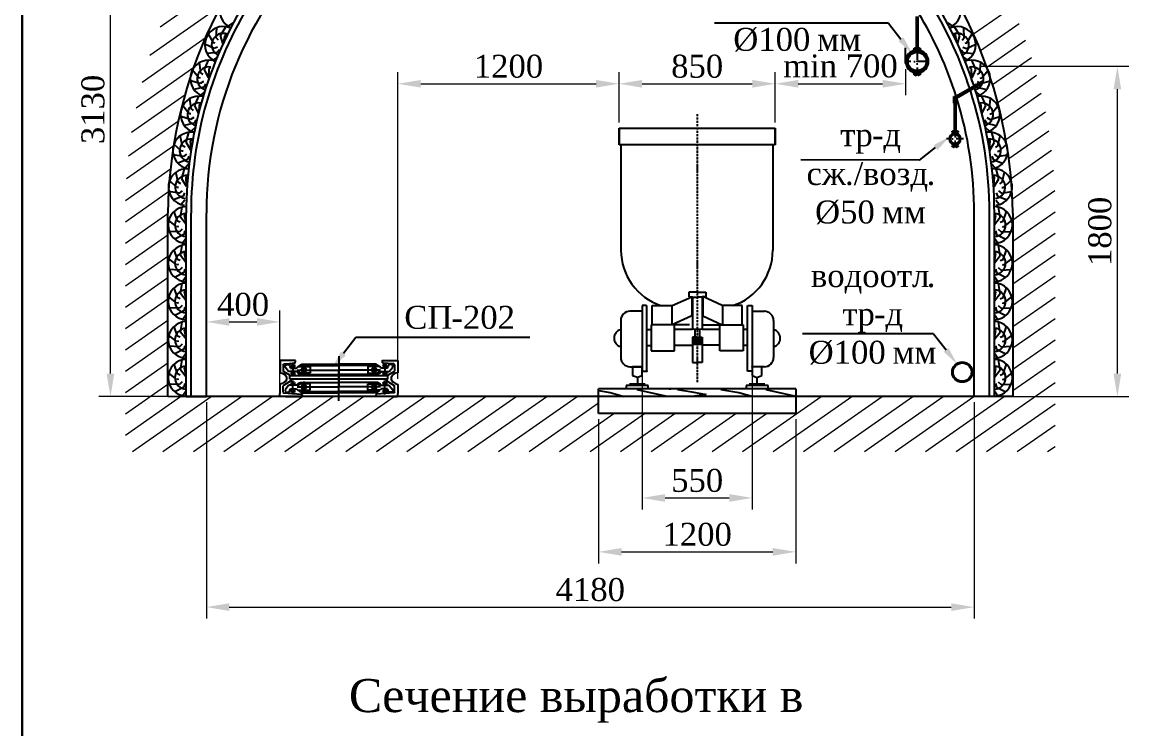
# Model space of a CAD drawing. Header units: millimetres. Extents: x -46762 to 217101, y -107409 to 31524.
# Drawn here: x 191901 to 197925, y -50874 to -47023 of the extents above; entities that cross this region are included whole.
import ezdxf

# ---------------------------------------------------------------- set-up
doc = ezdxf.new("R2010")
doc.units = ezdxf.units.MM
doc.linetypes.add('ACAD_ISO10W100', pattern=[18, 12, -3, 0, -3])
doc.linetypes.add('IRA2', pattern=[4, 2, -1, 0, -1])
for name, color, linetype in [('АП-112_22', 5, 'Continuous'), ('АП_138', 7, 'Continuous'), ('БЖБТ', 7, 'Continuous'), ('ВАГОН', 7, 'Continuous'), ('Д_Распорка', 7, 'Continuous'), ('Контур_112', 252, 'Continuous'), ('ОСИ', 1, 'ACAD_ISO10W100'), ('РАЗМЕРЫ', 3, 'Continuous'), ('РЕЛЬС', 7, 'Continuous'), ('СКРЕБ202', 5, 'Continuous'), ('СП202РЕШТ', 5, 'Continuous'), ('ШПАЛА', 252, 'Continuous')]:
    doc.layers.add(name, color=color, linetype=linetype)
doc.styles.get("Standard").update_dxf_attribs({"font": 'TIMES.TTF'})

msp = doc.modelspace()

# ---------------------------------------------------------------- linework, layer by layer
at = {"color": 7, "lineweight": 30}
msp.add_line((191900.51, -43586.57), (191900.51, -61406.57), dxfattribs=at)
at = {"color": 7, "lineweight": 0}
for p, q in [((192381.22, -48938.53), (192381.22, -46059.32)), ((192652.26, -47048.27), (193100.35, -46734.51)), ((192596.45, -47203.62), (192982.33, -46933.43)), ((197079.64, -47087.71), (197289.44, -46940.81)), ((197117.53, -47177.46), (197327.38, -47030.52)), ((192553.31, -47350.11), (192897.72, -47108.96)), ((197152.15, -47269.49), (197362.37, -47122.3)), ((197183.41, -47363.88), (197394.31, -47216.21)), ((192520.41, -47489.43), (192834.57, -47269.45)), ((196709.98, -47279.58), (196709.98, -47421.69)), ((197114.58, -47263.53), (197925.24, -47263.53)), ((193945.87, -48966.21), (193945.87, -47296.69)), ((195150.25, -47569.87), (195150.25, -47296.69)), ((195150.25, -47569.87), (195150.25, -47296.69)), ((196000.25, -47569.87), (196000.25, -47296.69)), ((196000.25, -47569.87), (196000.25, -47296.69)), ((197211.18, -47460.72), (197423.12, -47312.32)), ((194070.87, -47359.19), (195025.25, -47359.19)), ((195275.25, -47359.19), (195875.25, -47359.19)), ((196125.25, -47359.19), (196584.98, -47359.19)), ((197235.32, -47560.1), (197448.66, -47410.71)), ((197862.74, -48938.53), (197862.74, -47388.53)), ((192496.05, -47622.76), (192786.94, -47419.08)), ((197255.63, -47662.16), (197470.81, -47511.49)), ((192479.04, -47750.95), (192751.35, -47560.28)), ((197271.9, -47767.04), (197489.39, -47614.75)), ((192468.46, -47874.64), (192725.55, -47694.62)), ((197283.87, -47874.94), (197504.21, -47720.65)), ((192463.62, -47994.31), (192707.98, -47823.2)), ((197291.21, -47986.08), (197515.03, -47829.35)), ((192463.35, -48110.77), (192697.52, -47946.81)), ((197293.35, -48100.85), (197521.59, -47941.04)), ((192463.35, -48227.05), (192693.35, -48066)), ((197293.35, -48217.13), (197523.35, -48056.09)), ((192463.35, -48343.33), (192693.35, -48182.28)), ((197293.35, -48333.41), (197523.35, -48172.36)), ((192463.35, -48459.61), (192693.35, -48298.56)), ((197293.35, -48449.69), (197523.35, -48288.64)), ((192463.35, -48575.89), (192693.35, -48414.84)), ((197293.35, -48565.97), (197523.35, -48404.92)), ((192463.35, -48692.17), (192693.35, -48531.12)), ((197293.35, -48682.25), (197523.35, -48521.2)), ((192903.33, -49032.28), (192903.33, -48594.24)), ((193303.79, -49027.87), (193303.79, -48594.24)), ((192463.35, -48808.44), (192693.35, -48647.4)), ((193028.33, -48656.74), (193178.79, -48656.74)), ((197293.35, -48798.53), (197523.35, -48637.48)), ((192463.35, -48924.72), (192693.35, -48763.68)), ((197293.35, -48914.81), (197523.35, -48753.76)), ((192463.35, -49041), (192693.35, -48879.95)), ((197293.35, -49031.08), (197523.35, -48870.04)), ((195275.25, -48932.5), (195275.25, -49678.4)), ((195875.25, -48932.97), (195875.25, -49678.4)), ((192463.35, -49157.28), (192693.35, -48996.23)), ((196984.64, -49363.53), (197523.35, -48986.32)), ((192872.08, -49063.53), (192318.72, -49063.53)), ((192463.35, -49273.56), (192763.31, -49063.53)), ((192500.93, -49363.53), (192929.37, -49063.53)), ((192666.99, -49363.53), (193095.44, -49063.53)), ((192693.35, -49063.53), (195038.65, -49063.53)), ((192833.06, -49363.53), (193261.5, -49063.53)), ((192903.33, -49094.78), (192903.33, -50273.3)), ((192999.12, -49363.53), (193427.56, -49063.53)), ((193165.18, -49363.53), (193593.63, -49063.53)), ((193331.25, -49363.53), (193759.69, -49063.53)), ((193497.31, -49363.53), (193925.75, -49063.53)), ((193663.37, -49363.53), (194091.82, -49063.53)), ((193829.44, -49363.53), (194257.88, -49063.53)), ((193995.5, -49363.53), (194423.94, -49063.53)), ((194161.56, -49363.53), (194590.01, -49063.53)), ((194327.63, -49363.53), (194756.07, -49063.53)), ((194493.69, -49363.53), (194922.13, -49063.53)), ((194659.75, -49363.53), (195038.65, -49098.22)), ((195038.65, -49063.53), (195038.65, -49156.24)), ((195822.2, -49363.53), (196250.64, -49063.53)), ((195988.26, -49363.53), (196416.7, -49063.53)), ((196111.85, -49156.24), (196111.85, -49063.53)), ((196111.85, -49063.53), (197293.35, -49063.53)), ((196154.32, -49363.53), (196582.77, -49063.53)), ((196320.39, -49363.53), (196748.83, -49063.53)), ((196486.45, -49363.53), (196914.89, -49063.53)), ((196652.51, -49363.53), (197080.96, -49063.53)), ((196818.58, -49363.53), (197247.02, -49063.53)), ((197083.33, -49094.78), (197083.33, -50273.3)), ((197114.58, -49063.53), (197925.24, -49063.53)), ((194825.82, -49363.53), (195121.86, -49156.24)), ((194991.88, -49363.53), (195287.92, -49156.24)), ((195038.65, -49156.24), (196111.85, -49156.24)), ((195157.94, -49363.53), (195453.98, -49156.24)), ((195324.01, -49363.53), (195620.05, -49156.24)), ((195490.07, -49363.53), (195786.11, -49156.24)), ((195656.13, -49363.53), (195952.17, -49156.24)), ((197150.7, -49363.53), (197523.35, -49102.59)), ((195038.65, -49187.49), (195038.65, -49972.18)), ((196111.85, -49187.49), (196111.85, -49972.18)), ((197316.77, -49363.53), (197523.35, -49218.87)), ((197482.83, -49363.53), (197523.35, -49335.15)), ((195400.25, -49615.9), (195750.25, -49615.9)), ((195163.65, -49909.68), (195986.85, -49909.68)), ((193028.33, -50210.8), (196958.33, -50210.8))]:
    msp.add_line(p, q, dxfattribs=at)
at = {"color": 7}
for p, q in [((196769.49, -47176.96), (196769.49, -46992.76)), ((196775.69, -46992.76), (196775.69, -47176.96)), ((196616.89, -47028.59), (195669.7, -47028.06)), ((196616.89, -47028.59), (196684.77, -47116.29)), ((196757.15, -47170.68), (196757.15, -47165.95)), ((196757.15, -47165.95), (196788.89, -47165.95)), ((196788.89, -47170.68), (196757.15, -47170.68)), ((196760.5, -47173.63), (196760.5, -47163.79)), ((196760.5, -47163.79), (196764.25, -47163.79)), ((196764.25, -47163.79), (196764.25, -47173.63)), ((196764.62, -47179.98), (196764.62, -47160.9)), ((196764.62, -47160.9), (196767.9, -47160.9)), ((196767.9, -47160.9), (196767.9, -47179.98)), ((196777.77, -47179.77), (196777.77, -47160.69)), ((196777.77, -47160.69), (196781.05, -47160.69)), ((196781.05, -47160.69), (196781.05, -47179.77)), ((196781.2, -47173.63), (196781.2, -47163.79)), ((196781.2, -47163.79), (196784.95, -47163.79)), ((196784.95, -47163.79), (196784.95, -47173.63)), ((196788.89, -47165.95), (196788.89, -47170.68)), ((196764.25, -47173.63), (196760.5, -47173.63)), ((196767.9, -47179.98), (196764.62, -47179.98)), ((196775.69, -47176.96), (196769.49, -47176.96)), ((196781.05, -47179.77), (196777.77, -47179.77)), ((196784.95, -47173.63), (196781.2, -47173.63)), ((196757.15, -47309.68), (196757.15, -47304.95)), ((196757.15, -47304.95), (196788.89, -47304.95)), ((196788.89, -47309.68), (196757.15, -47309.68)), ((196760.5, -47312.63), (196760.5, -47302.79)), ((196760.5, -47302.79), (196764.25, -47302.79)), ((196764.25, -47312.63), (196760.5, -47312.63)), ((196764.25, -47302.79), (196764.25, -47312.63)), ((196764.62, -47314.69), (196764.62, -47295.61)), ((196764.62, -47295.61), (196767.9, -47295.61)), ((196764.62, -47315.08), (196764.62, -47296)), ((196767.9, -47314.69), (196764.62, -47314.69)), ((196767.9, -47315.08), (196764.62, -47315.08)), ((196767.9, -47295.61), (196767.9, -47314.69)), ((196767.9, -47296), (196767.9, -47315.08)), ((196777.77, -47314.88), (196777.77, -47295.8)), ((196777.77, -47295.8), (196781.05, -47295.8)), ((196781.05, -47314.88), (196777.77, -47314.88)), ((196781.05, -47295.8), (196781.05, -47314.88)), ((196781.2, -47312.63), (196781.2, -47302.79)), ((196781.2, -47302.79), (196784.95, -47302.79)), ((196784.95, -47312.63), (196781.2, -47312.63)), ((196784.95, -47302.79), (196784.95, -47312.63)), ((196788.89, -47304.95), (196788.89, -47309.68)), ((196976.2, -47629.15), (196976.2, -47444.96)), ((196976.2, -47444.96), (196982.4, -47444.96)), ((196982.4, -47444.96), (196982.4, -47629.15)), ((196963.86, -47622.88), (196963.86, -47618.15)), ((196963.86, -47618.15), (196995.6, -47618.15)), ((196995.6, -47622.88), (196963.86, -47622.88)), ((196967.21, -47625.83), (196967.21, -47615.99)), ((196967.21, -47615.99), (196970.96, -47615.99)), ((196970.96, -47625.83), (196967.21, -47625.83)), ((196970.96, -47615.99), (196970.96, -47625.83)), ((196971.33, -47632.18), (196971.33, -47613.1)), ((196971.33, -47613.1), (196974.61, -47613.1)), ((196974.61, -47632.18), (196971.33, -47632.18)), ((196974.61, -47613.1), (196974.61, -47632.18)), ((196982.4, -47629.15), (196976.2, -47629.15)), ((196984.48, -47631.97), (196984.48, -47612.89)), ((196984.48, -47612.89), (196987.76, -47612.89)), ((196987.76, -47631.97), (196984.48, -47631.97)), ((196987.76, -47612.89), (196987.76, -47631.97)), ((196987.91, -47625.83), (196987.91, -47615.99)), ((196987.91, -47615.99), (196991.66, -47615.99)), ((196991.66, -47625.83), (196987.91, -47625.83)), ((196991.66, -47615.99), (196991.66, -47625.83)), ((196995.6, -47618.15), (196995.6, -47622.88)), ((196785.15, -47774.59), (196872.84, -47706.7)), ((196963.86, -47701.66), (196963.86, -47696.94)), ((196963.86, -47696.94), (196995.6, -47696.94)), ((196995.6, -47701.66), (196963.86, -47701.66)), ((196967.21, -47704.61), (196967.21, -47694.77)), ((196967.21, -47694.77), (196970.96, -47694.77)), ((196970.96, -47704.61), (196967.21, -47704.61)), ((196970.96, -47694.77), (196970.96, -47704.61)), ((196971.33, -47706.67), (196971.33, -47687.59)), ((196971.33, -47687.59), (196974.61, -47687.59)), ((196971.33, -47707.07), (196971.33, -47687.98)), ((196974.61, -47706.67), (196971.33, -47706.67)), ((196974.61, -47707.07), (196971.33, -47707.07)), ((196974.61, -47687.59), (196974.61, -47706.67)), ((196974.61, -47687.98), (196974.61, -47707.07)), ((196984.48, -47706.86), (196984.48, -47687.78)), ((196984.48, -47687.78), (196987.76, -47687.78)), ((196987.76, -47706.86), (196984.48, -47706.86)), ((196987.76, -47687.78), (196987.76, -47706.86)), ((196987.91, -47704.61), (196987.91, -47694.77)), ((196987.91, -47694.77), (196991.66, -47694.77)), ((196991.66, -47704.61), (196987.91, -47704.61)), ((196991.66, -47694.77), (196991.66, -47704.61)), ((196995.6, -47696.94), (196995.6, -47701.66)), ((196785.15, -47774.59), (196140.07, -47774.05)), ((195601.94, -48697.79), (195549.14, -48697.02)), ((196862.49, -48721.37), (196148.96, -48720.97)), ((196862.49, -48721.37), (196930.37, -48809.07)), ((193717.3, -48741.07), (193649.42, -48828.77)), ((194664.49, -48741.6), (193717.3, -48741.07))]:
    msp.add_line(p, q, dxfattribs=at)
at = {"color": 7, "linetype": 'IRA2', "ltscale": 20}
for p, q in [((196772.56, -47190.37), (196772.56, -47282)), ((196818.1, -47237.63), (196726.41, -47237.63)), ((196774.23, -47237.63), (196770.9, -47237.63)), ((196772.56, -47239.3), (196772.56, -47235.97)), ((196979.27, -47612.47), (196979.27, -47704.11)), ((197024.81, -47659.74), (196933.12, -47659.74)), ((196980.94, -47689.83), (196977.6, -47689.83)), ((196979.27, -47691.5), (196979.27, -47688.16))]:
    msp.add_line(p, q, dxfattribs=at)
at = {"color": 7, "linetype": 'Continuous'}
for p, q in [((197126.06, -47346.03), (196983.07, -47428.66)), ((197131.37, -47354.65), (196985.97, -47438.67)), ((196972.49, -47465.11), (196972.49, -47429.12)), ((196972.49, -47429.12), (196985.7, -47429.12)), ((196976.2, -47465.11), (196972.49, -47465.11)), ((196973.51, -47436.9), (196976.31, -47432.06)), ((196976.31, -47441.74), (196973.51, -47436.9)), ((196976.31, -47432.06), (196981.9, -47432.06)), ((196981.9, -47441.74), (196976.31, -47441.74)), ((196981.9, -47432.06), (196984.7, -47436.9)), ((196984.7, -47436.9), (196981.9, -47441.74)), ((196985.7, -47465.22), (196982.4, -47465.22)), ((196985.7, -47429.12), (196985.7, -47465.22))]:
    msp.add_line(p, q, dxfattribs=at)
at = {"color": 7}
for centre, radius in [((196772.56, -47237.63), 55.39), ((196772.56, -47237.63), 49.98), ((196979.27, -47659.74), 27.69), ((196979.27, -47659.74), 24.99), ((197018.16, -48930.41), 55.39), ((197018.16, -48930.41), 49.98)]:
    msp.add_circle(centre, radius, dxfattribs=at)
at = {"color": 7, "linetype": 'Continuous'}
for radius in [5.73, 2.34]:
    msp.add_circle((196979.1, -47436.51), radius, dxfattribs=at)
at = {"color": 7}
for centre, radius, start, end in [((196772.56, -47237.63), 62.59, 97.293203, 262.706797), ((196772.56, -47237.63), 58.74, 97.774323, 262.225677), ((196772.56, -47237.63), 58.74, 277.992568, 81.686667), ((196772.56, -47237.63), 62.59, 277.79844, 82.20156), ((197128.49, -47350.47), 5.06, 301.447027, 118.596637), ((196979.27, -47659.74), 31.29, 104.708051, 255.291949), ((196979.27, -47659.74), 29.37, 105.696588, 254.303412), ((196979.27, -47659.74), 31.29, 285.746235, 74.253765), ((196979.27, -47659.74), 29.37, 286.808448, 73.191552)]:
    msp.add_arc(centre, radius, start, end, dxfattribs=at)
for points in [[(196697.95, -47106.09), (196671.59, -47126.49), (196745.98, -47195.37)], [(196862.64, -47693.52), (196883.05, -47719.88), (196951.92, -47645.49)], [(196943.55, -48798.87), (196917.19, -48819.27), (196991.58, -48888.15)], [(193636.24, -48818.57), (193662.6, -48838.97), (193588.21, -48907.85)]]:
    msp.add_solid(points, dxfattribs=at)
at = {"color": 7, "lineweight": 0}
for points in [[(197841.91, -47388.53), (197883.57, -47388.53), (197862.74, -47263.53)], [(194070.87, -47338.36), (194070.87, -47380.02), (193945.87, -47359.19)], [(195025.25, -47338.36), (195025.25, -47380.02), (195150.25, -47359.19)], [(195275.25, -47338.36), (195275.25, -47380.02), (195150.25, -47359.19)], [(195875.25, -47338.36), (195875.25, -47380.02), (196000.25, -47359.19)], [(196125.25, -47338.36), (196125.25, -47380.02), (196000.25, -47359.19)], [(196584.98, -47338.36), (196584.98, -47380.02), (196709.98, -47359.19)], [(193028.33, -48635.91), (193028.33, -48677.58), (192903.33, -48656.74)], [(193178.79, -48635.91), (193178.79, -48677.58), (193303.79, -48656.74)], [(192360.39, -48938.53), (192402.05, -48938.53), (192381.22, -49063.53)], [(197841.91, -48938.53), (197883.57, -48938.53), (197862.74, -49063.53)], [(195400.25, -49595.06), (195400.25, -49636.73), (195275.25, -49615.9)], [(195750.25, -49595.06), (195750.25, -49636.73), (195875.25, -49615.9)], [(195163.65, -49888.85), (195163.65, -49930.51), (195038.65, -49909.68)], [(195986.85, -49888.85), (195986.85, -49930.51), (196111.85, -49909.68)], [(193028.33, -50189.97), (193028.33, -50231.63), (192903.33, -50210.8)], [(196958.33, -50189.97), (196958.33, -50231.63), (197083.33, -50210.8)]]:
    msp.add_solid(points, dxfattribs=at)
at = {"layer": 'АП-112_22', "color": 7}
for p, q in [((192793.42, -49063.53), (192793.42, -48063.53)), ((192819.86, -49063.53), (192819.86, -48063.53)), ((192903.33, -49063.53), (192903.33, -48063.53)), ((197083.33, -49063.53), (197083.33, -48063.53)), ((197166.8, -49063.53), (197166.8, -48063.53)), ((197193.25, -49063.53), (197193.25, -48063.53)), ((192793.42, -49063.53), (192903.33, -49063.53)), ((197193.25, -49063.53), (197083.33, -49063.53))]:
    msp.add_line(p, q, dxfattribs=at)
for centre, radius, start, end in [((195013.33, -48063.53), 2110, 135.346201, 180), ((194973.33, -48063.53), 2110, 17.545429, 44.653799), ((195013.33, -48063.53), 2219.91, 148.101577, 180), ((195013.33, -48063.53), 2193.47, 148.10306, 180), ((194973.33, -48063.53), 2219.91, 18.17237, 30.770232), ((194973.33, -48063.53), 2193.47, 18.02742, 30.779254), ((194973.33, -48063.53), 2193.47, 0, 17.757096), ((194973.33, -48063.53), 2219.91, 0, 17.905413), ((194973.33, -48063.53), 2110, 0, 17.263887)]:
    msp.add_arc(centre, radius, start, end, dxfattribs=at)
at = {"layer": 'АП_138', "color": 7}
msp.add_line((192903.33, -49063.53), (192780.18, -49063.53), dxfattribs=at)
at = {"layer": 'БЖБТ', "color": 7, "lineweight": 25}
msp.add_line((196709.98, -47248.33), (196709.98, -47163.53), dxfattribs=at)
at = {"layer": 'ВАГОН', "color": 7}
for p, q in [((195150.25, -47601.12), (195150.25, -47691.34)), ((195150.25, -47691.81), (195150.25, -47601.12)), ((195150.25, -47601.12), (196000.25, -47601.12)), ((196000.25, -47601.12), (196000.25, -47691.81)), ((196000.25, -47691.81), (196000.25, -47601.59)), ((196000.25, -47691.81), (195150.25, -47691.81)), ((195160.52, -47691.34), (195160.52, -48265.92)), ((195986.6, -47691.81), (195986.6, -48266.39)), ((195575.77, -48494.15), (195529.52, -48494.15)), ((195529.52, -48494.15), (195529.52, -48519.82)), ((195575.31, -48494.15), (195621.56, -48494.15)), ((195621.56, -48494.15), (195621.56, -48519.82)), ((195438.5, -48567.69), (195545.58, -48519.82)), ((195529.52, -48519.82), (195549.14, -48519.82)), ((195545.58, -48518.89), (195545.58, -48623.58)), ((195549.14, -48519.82), (195549.14, -48697.79)), ((195549.14, -48521.53), (195575.77, -48521.53)), ((195601.94, -48521.53), (195575.31, -48521.53)), ((195621.56, -48519.82), (195601.94, -48519.82)), ((195601.94, -48519.82), (195601.94, -48697.79)), ((195712, -48568.16), (195605.49, -48518.89)), ((195605.49, -48518.89), (195605.49, -48623.58)), ((195275.25, -48598.48), (195209.31, -48598.48)), ((195300.24, -48567.69), (195275.25, -48567.69)), ((195275.25, -48567.69), (195275.25, -48924.89)), ((195300.45, -48924.89), (195300.45, -48567.69)), ((195330.7, -48567.69), (195438.5, -48567.69)), ((195330.7, -48672.39), (195330.7, -48567.69)), ((195437.83, -48567.69), (195437.83, -48672.83)), ((195819.8, -48568.16), (195712, -48568.16)), ((195712.66, -48568.16), (195712.66, -48673.29)), ((195819.8, -48672.85), (195819.8, -48568.16)), ((195850.05, -48925.35), (195850.05, -48568.16)), ((195850.26, -48568.16), (195875.25, -48568.16)), ((195875.25, -48568.16), (195875.25, -48925.35)), ((195875.25, -48598.95), (195941.18, -48598.95)), ((195159.31, -48648.48), (195159.31, -48850.25)), ((195325.63, -48672.75), (195331.06, -48672.75)), ((195325.66, -48672.39), (195325.66, -48814.03)), ((195533.7, -48672.39), (195330.7, -48672.39)), ((195545.58, -48623.58), (195438.5, -48672.39)), ((195451.67, -48814.03), (195451.67, -48672.39)), ((195601.94, -48672.85), (195819.8, -48672.85)), ((195605.49, -48623.58), (195712, -48672.85)), ((195698.83, -48814.5), (195698.83, -48672.85)), ((195825.37, -48673.07), (195819.88, -48673.07)), ((195824.84, -48672.85), (195824.84, -48814.5)), ((195991.18, -48648.95), (195991.18, -48850.72)), ((195300.01, -48697.33), (195325.24, -48697.33)), ((195453.63, -48697.02), (195549.14, -48697.02)), ((195563.15, -48697.79), (195563.15, -48742.28)), ((195587.92, -48697.79), (195587.92, -48742.28)), ((195696.87, -48697.49), (195601.94, -48697.49)), ((195850.48, -48697.79), (195825.26, -48697.79)), ((195300.01, -48784.6), (195325.24, -48784.6)), ((195453.63, -48783.24), (195549.14, -48783.24)), ((195575.77, -48740.57), (195549.14, -48740.57)), ((195549.14, -48740.57), (195549.14, -48877.47)), ((195575.31, -48740.57), (195601.94, -48740.57)), ((195601.94, -48740.57), (195601.94, -48877.47)), ((195696.87, -48783.71), (195601.94, -48783.71)), ((195850.48, -48785.06), (195825.26, -48785.06)), ((195325.66, -48814.03), (195451.67, -48814.03)), ((195824.84, -48814.5), (195698.83, -48814.5)), ((195209.31, -48901.25), (195275.25, -48901.25)), ((195549.14, -48877.47), (195575.77, -48877.47)), ((195601.94, -48877.47), (195575.31, -48877.47)), ((195941.18, -48901.72), (195875.25, -48901.72)), ((195275.25, -48924.89), (195300.45, -48924.89)), ((195875.25, -48925.35), (195850.05, -48925.35))]:
    msp.add_line(p, q, dxfattribs=at)
for centre, radius, start, end in [((195478.96, -48265.92), 318.44, 180, 251.376522), ((195668.16, -48266.39), 318.44, 288.623478, 0), ((195209.31, -48648.48), 50, 90, 180), ((195941.18, -48648.95), 50, 0, 90), ((195171.25, -48745.24), 47.94, 105.462333, 254.537667), ((195979.25, -48745.7), 47.94, 285.462333, 74.537667), ((195211.06, -48849.53), 51.75, 180.80202, 268.063447), ((195939.43, -48849.99), 51.75, 271.936553, 359.19798)]:
    msp.add_arc(centre, radius, start, end, dxfattribs=at)
for p in [(195275.25, -48900.25), (195875.25, -48900.72), (195300.45, -48924.89)]:
    msp.add_point(p, dxfattribs=at)
for points in [[(195550.47, -48742.28), (195577.1, -48742.28), (195550.47, -48785.06), (195577.1, -48785.06)], [(195601.94, -48742.28), (195575.31, -48742.28), (195601.94, -48785.06), (195575.31, -48785.06)]]:
    msp.add_solid(points, dxfattribs=at)
at = {"layer": 'Д_Распорка', "color": 7}
for p, q in [((192980.77, -47095.91), (193010.08, -47048.46)), ((193047.41, -47027.36), (193020.92, -47044.51)), ((196939.26, -47027.36), (196965.76, -47044.51)), ((197005.9, -47095.91), (196976.6, -47048.46)), ((192942.97, -47135.92), (192914.81, -47087.79)), ((192957.57, -47109.38), (192960.11, -47053.68)), ((192968.88, -47120.81), (192957.57, -47109.38)), ((192994.2, -47143.98), (192980.77, -47095.91)), ((192997.31, -47136.42), (193005.54, -47094.96)), ((193005.54, -47094.96), (193017.33, -47087.75)), ((196981.14, -47094.96), (196969.34, -47087.75)), ((196989.37, -47136.42), (196981.14, -47094.96)), ((196992.48, -47143.97), (197005.9, -47095.91)), ((197017.8, -47120.81), (197029.1, -47109.38)), ((197029.1, -47109.38), (197026.57, -47053.68)), ((197043.7, -47135.92), (197071.87, -47087.79)), ((192945.68, -47167.47), (192895.2, -47143.76)), ((192951.93, -47137.88), (192942.97, -47135.92)), ((192964.66, -47159.74), (192945.68, -47167.47)), ((197022.02, -47159.74), (197041, -47167.47)), ((197034.75, -47137.88), (197043.7, -47135.92)), ((197041, -47167.47), (197091.47, -47143.76)), ((192893.72, -47282.06), (192915.45, -47230.7)), ((192962.45, -47189.57), (192906.89, -47194.38)), ((192965.75, -47213.12), (192939.26, -47230.27)), ((192974.7, -47173.75), (192962.45, -47189.57)), ((197011.98, -47173.75), (197024.23, -47189.57)), ((197020.93, -47213.12), (197047.42, -47230.27)), ((197024.23, -47189.57), (197079.78, -47194.38)), ((197092.96, -47282.06), (197071.23, -47230.7)), ((192862.46, -47327.36), (192827.28, -47284.09)), ((192872.84, -47298.91), (192866.85, -47243.47)), ((192914.31, -47327.52), (192893.72, -47282.06)), ((192916.23, -47319.58), (192918.05, -47277.35)), ((192918.05, -47277.35), (192928.6, -47268.42)), ((197068.63, -47277.35), (197058.07, -47268.42)), ((197070.44, -47319.57), (197068.63, -47277.35)), ((197072.36, -47327.52), (197092.96, -47282.06)), ((197113.83, -47298.91), (197119.82, -47243.47)), ((197124.22, -47327.36), (197159.4, -47284.09)), ((192869.94, -47358.13), (192816.44, -47342.4)), ((192871.61, -47327.93), (192862.46, -47327.36)), ((192887.52, -47347.6), (192869.94, -47358.13)), ((192885.76, -47308.48), (192872.84, -47298.91)), ((197099.15, -47347.6), (197116.74, -47358.13)), ((197100.92, -47308.48), (197113.83, -47298.91)), ((197115.07, -47327.93), (197124.22, -47327.36)), ((197116.74, -47358.13), (197170.24, -47342.4)), ((192889.89, -47377.42), (192835.71, -47390.64)), ((192896.74, -47400.19), (192873.17, -47421.18)), ((192899.58, -47359.92), (192889.89, -47377.42)), ((197087.1, -47359.92), (197096.79, -47377.42)), ((197089.94, -47400.19), (197113.51, -47421.18)), ((197096.79, -47377.42), (197150.96, -47390.64)), ((192820.08, -47494.71), (192814.09, -47439.27)), ((192840.95, -47477.86), (192862.68, -47426.5)), ((192863.47, -47515.37), (192865.28, -47473.15)), ((192865.28, -47473.15), (192875.84, -47464.22)), ((197121.39, -47473.15), (197110.84, -47464.22)), ((197123.21, -47515.37), (197121.39, -47473.15)), ((197145.73, -47477.86), (197124, -47426.5)), ((197166.6, -47494.71), (197172.59, -47439.27)), ((192809.69, -47523.16), (192774.51, -47479.89)), ((192818.84, -47523.73), (192809.69, -47523.16)), ((192832.99, -47504.28), (192820.08, -47494.71)), ((192861.55, -47523.32), (192840.95, -47477.86)), ((197125.13, -47523.32), (197145.73, -47477.86)), ((197153.68, -47504.28), (197166.6, -47494.71)), ((197167.84, -47523.73), (197176.99, -47523.16)), ((197176.99, -47523.16), (197212.16, -47479.89)), ((192817.17, -47553.93), (192763.68, -47538.19)), ((192837.12, -47573.22), (192782.95, -47586.44)), ((192834.76, -47543.4), (192817.17, -47553.93)), ((192846.81, -47555.72), (192837.12, -47573.22)), ((197139.87, -47555.72), (197149.56, -47573.22)), ((197149.56, -47573.22), (197203.73, -47586.44)), ((197151.92, -47543.4), (197169.5, -47553.93)), ((197169.5, -47553.93), (197223, -47538.19)), ((192774.2, -47696.74), (192761.53, -47642.43)), ((192792.88, -47677.47), (192808.22, -47623.86)), ((192843.97, -47595.99), (192820.4, -47616.98)), ((197142.7, -47595.99), (197166.27, -47616.98)), ((197193.8, -47677.47), (197178.46, -47623.86)), ((197212.47, -47696.74), (197225.14, -47642.43)), ((192767.35, -47726.24), (192727.18, -47687.55)), ((192788.18, -47704.67), (192774.2, -47696.74)), ((192818.84, -47720.1), (192792.88, -47677.47)), ((192816.46, -47669.85), (192825.85, -47659.71)), ((192819.78, -47711.98), (192816.46, -47669.85)), ((197170.22, -47669.85), (197160.82, -47659.71)), ((197166.9, -47711.98), (197170.22, -47669.85)), ((197167.84, -47720.1), (197193.8, -47677.47)), ((197198.49, -47704.67), (197212.47, -47696.74)), ((197219.33, -47726.24), (197259.5, -47687.55)), ((192778.51, -47755.87), (192723.49, -47746.74)), ((192800.65, -47772.59), (192748.48, -47792.3)), ((192776.5, -47725.7), (192767.35, -47726.24)), ((192794.68, -47743.29), (192778.51, -47755.87)), ((192808.14, -47754.05), (192800.65, -47772.59)), ((197178.54, -47754.05), (197186.03, -47772.59)), ((197186.03, -47772.59), (197238.2, -47792.29)), ((197191.99, -47743.29), (197208.17, -47755.87)), ((197208.17, -47755.87), (197263.18, -47746.74)), ((197210.18, -47725.69), (197219.33, -47726.24)), ((192768.97, -47876.33), (192784.31, -47822.72)), ((192810.21, -47794.37), (192789.36, -47818.06)), ((197176.47, -47794.37), (197197.32, -47818.06)), ((197217.7, -47876.33), (197202.36, -47822.72)), ((192743.44, -47925.1), (192703.27, -47886.41)), ((192750.3, -47895.6), (192737.63, -47841.29)), ((192764.28, -47903.53), (192750.3, -47895.6)), ((192794.93, -47918.96), (192768.97, -47876.33)), ((192792.56, -47868.71), (192801.95, -47858.57)), ((192795.88, -47910.84), (192792.56, -47868.71)), ((197194.12, -47868.71), (197184.73, -47858.57)), ((197190.8, -47910.84), (197194.12, -47868.71)), ((197191.74, -47918.96), (197217.7, -47876.33)), ((197222.4, -47903.53), (197236.38, -47895.6)), ((197236.38, -47895.6), (197249.05, -47841.29)), ((197243.24, -47925.1), (197283.4, -47886.41)), ((192754.6, -47954.73), (192699.59, -47945.6)), ((192752.59, -47924.56), (192743.44, -47925.1)), ((192770.78, -47942.15), (192754.6, -47954.73)), ((192784.24, -47952.91), (192776.74, -47971.46)), ((197202.44, -47952.91), (197209.94, -47971.45)), ((197215.9, -47942.15), (197232.08, -47954.73)), ((197232.08, -47954.73), (197287.09, -47945.6)), ((197234.08, -47924.56), (197243.24, -47925.1)), ((192776.74, -47971.46), (192724.57, -47991.16)), ((192786.31, -47993.23), (192765.46, -48016.92)), ((197200.37, -47993.23), (197221.22, -48016.92)), ((197209.94, -47971.45), (197262.11, -47991.16)), ((192746.39, -48107.69), (192727.54, -48055.2)), ((192762.72, -48086.4), (192771.77, -48031.37)), ((192785.26, -48076.1), (192793.42, -48064.94)), ((192793.42, -48117.57), (192785.26, -48076.1)), ((197201.42, -48076.1), (197193.26, -48064.94)), ((197193.26, -48117.57), (197201.42, -48076.1)), ((197223.96, -48086.4), (197214.91, -48031.37)), ((197240.29, -48107.69), (197259.14, -48055.2)), ((192742.98, -48137.78), (192698.62, -48103.99)), ((192752.01, -48136.18), (192742.98, -48137.78)), ((192761.19, -48113.95), (192746.39, -48107.69)), ((192793.42, -48125.74), (192762.72, -48086.4)), ((197193.26, -48125.74), (197223.96, -48086.4)), ((197225.48, -48113.95), (197240.29, -48107.69)), ((197234.67, -48136.18), (197243.7, -48137.78)), ((197243.7, -48137.78), (197288.06, -48103.99)), ((192757.49, -48165.93), (192701.79, -48163.21)), ((192781.41, -48179.98), (192731.86, -48205.57)), ((192772.1, -48151.56), (192757.49, -48165.93)), ((192786.71, -48160.7), (192781.41, -48179.98)), ((197199.96, -48160.7), (197205.27, -48179.98)), ((197205.27, -48179.98), (197254.82, -48205.57)), ((197214.57, -48151.56), (197229.19, -48165.93)), ((197229.19, -48165.93), (197284.89, -48163.21)), ((192762.72, -48294.75), (192771.77, -48239.72)), ((192793.42, -48200.51), (192775.44, -48226.45)), ((197193.26, -48200.51), (197211.23, -48226.45)), ((197223.96, -48294.75), (197214.91, -48239.72)), ((192742.98, -48346.13), (192698.62, -48312.34)), ((192746.39, -48316.04), (192727.54, -48263.56)), ((192761.19, -48322.3), (192746.39, -48316.04)), ((192793.42, -48334.09), (192762.72, -48294.75)), ((192785.26, -48284.45), (192793.42, -48273.29)), ((192793.42, -48325.92), (192785.26, -48284.45)), ((197201.42, -48284.45), (197193.26, -48273.29)), ((197193.26, -48325.92), (197201.42, -48284.45)), ((197193.26, -48334.09), (197223.96, -48294.75)), ((197225.48, -48322.3), (197240.29, -48316.04)), ((197240.29, -48316.04), (197259.14, -48263.55)), ((197243.7, -48346.13), (197288.06, -48312.34)), ((192757.49, -48374.28), (192701.79, -48371.56)), ((192752.01, -48344.54), (192742.98, -48346.13)), ((192772.1, -48359.91), (192757.49, -48374.28)), ((192786.71, -48369.05), (192781.41, -48388.34)), ((197199.96, -48369.05), (197205.27, -48388.33)), ((197214.57, -48359.91), (197229.19, -48374.28)), ((197229.19, -48374.28), (197284.89, -48371.56)), ((197234.67, -48344.53), (197243.7, -48346.13)), ((192781.41, -48388.34), (192731.86, -48413.92)), ((192793.42, -48408.86), (192775.44, -48434.8)), ((197193.26, -48408.86), (197211.23, -48434.8)), ((197205.27, -48388.33), (197254.82, -48413.92)), ((192746.39, -48523.95), (192727.54, -48471.47)), ((192762.72, -48502.66), (192771.77, -48447.64)), ((192785.26, -48492.36), (192793.42, -48481.21)), ((192793.42, -48533.84), (192785.26, -48492.36)), ((197201.42, -48492.36), (197193.26, -48481.21)), ((197193.26, -48533.84), (197201.42, -48492.36)), ((197223.96, -48502.66), (197214.91, -48447.63)), ((197240.29, -48523.95), (197259.14, -48471.47)), ((192742.98, -48554.04), (192698.62, -48520.25)), ((192752.01, -48552.45), (192742.98, -48554.04)), ((192761.19, -48530.22), (192746.39, -48523.95)), ((192793.42, -48542.01), (192762.72, -48502.66)), ((197193.26, -48542.01), (197223.96, -48502.66)), ((197225.48, -48530.22), (197240.29, -48523.95)), ((197234.67, -48552.45), (197243.7, -48554.04)), ((197243.7, -48554.04), (197288.06, -48520.25)), ((192757.49, -48582.2), (192701.79, -48579.47)), ((192781.41, -48596.25), (192731.86, -48621.84)), ((192772.1, -48567.83), (192757.49, -48582.2)), ((192793.42, -48616.77), (192775.44, -48642.72)), ((192786.71, -48576.96), (192781.41, -48596.25)), ((197193.26, -48616.77), (197211.23, -48642.71)), ((197199.96, -48576.96), (197205.27, -48596.25)), ((197205.27, -48596.25), (197254.82, -48621.84)), ((197214.57, -48567.83), (197229.19, -48582.2)), ((197229.19, -48582.2), (197284.89, -48579.47)), ((192762.72, -48712.27), (192771.77, -48657.24)), ((197223.96, -48712.27), (197214.91, -48657.24)), ((192742.98, -48763.65), (192698.62, -48729.86)), ((192746.39, -48733.56), (192727.54, -48681.08)), ((192761.19, -48739.82), (192746.39, -48733.56)), ((192793.42, -48751.61), (192762.72, -48712.27)), ((192785.26, -48701.97), (192793.42, -48690.81)), ((192793.42, -48743.44), (192785.26, -48701.97)), ((197201.42, -48701.97), (197193.26, -48690.81)), ((197193.26, -48743.44), (197201.42, -48701.97)), ((197193.26, -48751.61), (197223.96, -48712.27)), ((197225.48, -48739.82), (197240.29, -48733.56)), ((197240.29, -48733.56), (197259.14, -48681.08)), ((197243.7, -48763.65), (197288.06, -48729.86)), ((192757.49, -48791.8), (192701.79, -48789.08)), ((192752.01, -48762.06), (192742.98, -48763.65)), ((192772.1, -48777.43), (192757.49, -48791.8)), ((192786.71, -48786.57), (192781.41, -48805.86)), ((197199.96, -48786.57), (197205.27, -48805.86)), ((197214.57, -48777.43), (197229.19, -48791.8)), ((197229.19, -48791.8), (197284.89, -48789.08)), ((197234.67, -48762.06), (197243.7, -48763.65)), ((192781.41, -48805.86), (192731.86, -48831.44)), ((192793.42, -48826.38), (192775.44, -48852.32)), ((197193.26, -48826.38), (197211.23, -48852.32)), ((197205.27, -48805.86), (197254.82, -48831.44)), ((192746.39, -48939.97), (192727.54, -48887.49)), ((192762.72, -48918.68), (192771.77, -48863.65)), ((192793.42, -48958.02), (192762.72, -48918.68)), ((192785.26, -48908.38), (192793.42, -48897.22)), ((192793.42, -48949.85), (192785.26, -48908.38)), ((197201.42, -48908.38), (197193.26, -48897.22)), ((197193.26, -48949.85), (197201.42, -48908.38)), ((197193.26, -48958.02), (197223.96, -48918.68)), ((197223.96, -48918.68), (197214.91, -48863.65)), ((197240.29, -48939.97), (197259.14, -48887.48)), ((192742.98, -48970.06), (192698.62, -48936.27)), ((192752.01, -48968.47), (192742.98, -48970.06)), ((192761.19, -48946.23), (192746.39, -48939.97)), ((197225.48, -48946.23), (197240.29, -48939.97)), ((197234.67, -48968.46), (197243.7, -48970.06)), ((197243.7, -48970.06), (197288.06, -48936.27)), ((192757.49, -48998.21), (192701.79, -48995.49)), ((192781.41, -49012.27), (192731.86, -49037.85)), ((192772.1, -48983.84), (192757.49, -48998.21)), ((192793.42, -49032.79), (192775.44, -49058.73)), ((192786.71, -48992.98), (192781.41, -49012.27)), ((197193.26, -49032.79), (197211.23, -49058.73)), ((197199.96, -48992.98), (197205.27, -49012.26)), ((197205.27, -49012.26), (197254.82, -49037.85)), ((197214.57, -48983.84), (197229.19, -48998.21)), ((197229.19, -48998.21), (197284.89, -48995.49))]:
    msp.add_line(p, q, dxfattribs=at)
for centre, radius, start, end in [((193076.8, -46961.58), 100, 68.868161, 246.40496), ((196909.87, -46961.58), 100, 293.595054, 111.131852), ((192995.14, -47147.34), 100, 68.868161, 246.40496), ((196991.54, -47147.34), 100, 293.595054, 111.131852), ((192995.14, -47147.34), 62.96, 69.592868, 245.680252), ((196991.54, -47147.34), 62.96, 294.319761, 110.407145), ((192915.76, -47330.7), 100, 77.637512, 255.17431), ((197070.92, -47330.7), 100, 284.825703, 102.362502), ((192915.76, -47330.7), 62.96, 78.362219, 254.449603), ((197070.92, -47330.7), 62.96, 285.550411, 101.637795), ((192862.99, -47526.5), 100, 77.637512, 255.17431), ((192862.99, -47526.5), 62.96, 78.362219, 254.449603), ((197123.69, -47526.5), 100, 284.825703, 102.362502), ((197123.69, -47526.5), 62.96, 285.550411, 101.637795), ((192820.65, -47723.08), 100, 84.605594, 262.142393), ((197166.02, -47723.08), 100, 277.857621, 95.394419), ((192820.65, -47723.08), 62.96, 85.330302, 261.417686), ((197166.02, -47723.08), 62.96, 278.582328, 94.669712), ((192796.75, -47921.94), 100, 84.605594, 262.142393), ((197189.93, -47921.94), 100, 277.857621, 95.394419), ((192796.75, -47921.94), 62.96, 85.330302, 261.417686), ((197189.93, -47921.94), 62.96, 278.582328, 94.669712), ((192795.57, -48128.5), 100, 91.231601, 268.768399), ((192795.57, -48128.5), 62.96, 91.956308, 268.043692), ((197191.11, -48128.49), 100, 271.231614, 88.768413), ((197191.11, -48128.49), 62.96, 271.956322, 88.043706), ((192795.57, -48336.85), 100, 91.231601, 268.768399), ((197191.11, -48336.85), 100, 271.231614, 88.768413), ((192795.57, -48336.85), 62.96, 91.956308, 268.043692), ((197191.11, -48336.85), 62.96, 271.956322, 88.043706), ((192795.57, -48544.76), 100, 91.231601, 268.768399), ((192795.57, -48544.76), 62.96, 91.956308, 268.043692), ((197191.11, -48544.76), 100, 271.231614, 88.768413), ((197191.11, -48544.76), 62.96, 271.956322, 88.043706), ((192795.57, -48754.37), 100, 91.231601, 268.768399), ((197191.11, -48754.37), 100, 271.231614, 88.768413), ((192795.57, -48754.37), 62.96, 91.956308, 268.043692), ((197191.11, -48754.37), 62.96, 271.956322, 88.043706), ((192795.57, -48960.78), 100, 91.231601, 268.768399), ((192795.57, -48960.78), 62.96, 91.956308, 268.043692), ((197191.11, -48960.78), 100, 271.231614, 88.768413), ((197191.11, -48960.78), 62.96, 271.956322, 88.043706)]:
    msp.add_arc(centre, radius, start, end, dxfattribs=at)
at = {"layer": 'Контур_112', "color": 7}
for p, q in [((192693.35, -49063.53), (192693.35, -48063.53)), ((197293.35, -48063.53), (197293.35, -49063.53)), ((197293.35, -49063.53), (192793.42, -49063.53))]:
    msp.add_line(p, q, dxfattribs=at)
for centre, start, end in [((195163.94, -48093.29), 132.888862, 179.309799), ((194822.76, -48093.29), 0.690201, 47.111138)]:
    msp.add_arc(centre, 2470.77, start, end, dxfattribs=at)
at = {"layer": 'ОСИ', "color": 7}
msp.add_line((195575.25, -47524.29), (195575.25, -48986.94), dxfattribs=at)
at = {"layer": 'РАЗМЕРЫ', "color": 7}
msp.add_point((195275.25, -48901.25), dxfattribs=at)
at = {"layer": 'РЕЛЬС', "color": 7, "linetype": 'Continuous'}
for p, q in [((195275.25, -48901.25), (195224.06, -48901.25)), ((195224.06, -48901.25), (195224.06, -48948.13)), ((195275.25, -48948.13), (195275.25, -48901.25)), ((195926.44, -48901.72), (195875.25, -48901.72)), ((195875.25, -48901.72), (195875.25, -48948.6)), ((195926.44, -48948.6), (195926.44, -48901.72)), ((195224.06, -48948.13), (195249.65, -48958.55)), ((195249.65, -48958.55), (195275.25, -48948.13)), ((195249.65, -48959.35), (195249.65, -48990.6)), ((195875.25, -48948.6), (195900.84, -48959.01)), ((195900.84, -48959.01), (195926.44, -48948.6)), ((195900.84, -48959.35), (195900.84, -48990.6)), ((195309.25, -49003.9), (195188.93, -49003.9)), ((195188.93, -49003.9), (195188.93, -49021.14)), ((195292.31, -48995.81), (195207, -48995.81)), ((195309.25, -49021.14), (195309.25, -49003.9)), ((195961.85, -49003.9), (195841.53, -49003.9)), ((195841.53, -49003.9), (195841.53, -49021.14)), ((195943.5, -48995.81), (195858.19, -48995.81)), ((195961.85, -49021.14), (195961.85, -49003.9))]:
    msp.add_line(p, q, dxfattribs=at)
at = {"layer": 'СКРЕБ202', "color": 7, "lineweight": 25}
for p, q in [((193625.22, -48843.04), (193625.22, -49008.94)), ((193332.36, -48899.68), (193332.72, -48895.43)), ((193332.36, -48902.51), (193332.36, -48899.68)), ((193333.43, -48904.99), (193332.36, -48902.51)), ((193332.72, -48895.43), (193334.14, -48892.95)), ((193349.37, -48924.8), (193333.43, -48904.99)), ((193334.14, -48892.95), (193336.97, -48890.12)), ((193336.97, -48890.12), (193340.87, -48889.42)), ((193340.87, -48889.42), (193344.05, -48889.42)), ((193342.99, -48889.42), (193353.27, -48889.42)), ((193353.27, -48889.42), (193356.1, -48892.95)), ((193356.1, -48892.95), (193358.23, -48899.32)), ((193358.23, -48899.32), (193360.35, -48905.34)), ((193360.35, -48905.34), (193361.77, -48909.23)), ((193361.77, -48909.23), (193369.56, -48909.23)), ((193362.48, -48895.78), (193388.69, -48895.78)), ((193369.56, -48909.23), (193390.46, -48909.23)), ((193373.81, -48904.28), (193375.23, -48904.28)), ((193374.88, -48878.09), (193374.88, -48954.17)), ((193390.46, -48909.23), (193393.65, -48908.52)), ((193393.65, -48908.52), (193398.61, -48904.28)), ((193398.61, -48904.28), (193402.15, -48900.38)), ((193398.61, -48919.85), (193625.22, -48919.85)), ((193402.15, -48900.38), (193468.4, -48900.38)), ((193404.54, -48900.03), (193423.48, -48886.57)), ((193412.25, -48894.58), (193625.22, -48894.58)), ((193423.48, -48886.57), (193625.22, -48886.57)), ((193433.68, -48947.45), (193433.68, -48897.2)), ((193468.4, -48900.38), (193468.4, -48935.77)), ((193826.93, -48886.57), (193625.22, -48886.57)), ((193838.16, -48894.58), (193625.22, -48894.58)), ((193851.8, -48919.85), (193625.22, -48919.85)), ((193625.22, -49086.68), (193625.22, -48920.78)), ((193782.01, -48900.38), (193782.01, -48935.77)), ((193848.26, -48900.38), (193782.01, -48900.38)), ((193816.73, -48947.45), (193816.73, -48897.2)), ((193845.87, -48900.03), (193826.93, -48886.57)), ((193851.8, -48904.28), (193848.26, -48900.38)), ((193856.76, -48908.52), (193851.8, -48904.28)), ((193859.95, -48909.23), (193856.76, -48908.52)), ((193880.85, -48909.23), (193859.95, -48909.23)), ((193887.93, -48895.78), (193861.72, -48895.78)), ((193876.6, -48904.28), (193875.18, -48904.28)), ((193875.53, -48878.09), (193875.53, -48954.17)), ((193888.64, -48909.23), (193880.85, -48909.23)), ((193890.06, -48905.34), (193888.64, -48909.23)), ((193892.19, -48899.32), (193890.06, -48905.34)), ((193894.31, -48892.95), (193892.19, -48899.32)), ((193897.14, -48889.42), (193894.31, -48892.95)), ((193907.42, -48889.42), (193897.14, -48889.42)), ((193901.04, -48924.8), (193916.98, -48904.99)), ((193909.54, -48889.42), (193906.36, -48889.42)), ((193913.44, -48890.12), (193909.54, -48889.42)), ((193916.27, -48892.95), (193913.44, -48890.12)), ((193917.69, -48895.43), (193916.27, -48892.95)), ((193916.98, -48904.99), (193918.05, -48902.51)), ((193918.05, -48899.68), (193917.69, -48895.43)), ((193918.05, -48902.51), (193918.05, -48899.68)), ((193352.2, -48926.57), (193349.37, -48924.8)), ((193354.68, -48927.63), (193352.2, -48926.57)), ((193405.7, -48927.63), (193354.68, -48927.63)), ((193362.48, -48938.6), (193388.69, -48938.6)), ((193374.88, -49051.63), (193374.88, -48975.55)), ((193398.77, -48928.25), (193398.77, -48933.7)), ((193398.77, -48933.7), (193414.82, -48943.64)), ((193417.03, -48935.77), (193405.7, -48927.63)), ((193414.82, -48943.64), (193625.22, -48943.64)), ((193468.4, -48935.77), (193417.03, -48935.77)), ((193835.59, -48943.64), (193625.22, -48943.64)), ((193782.01, -48935.77), (193833.38, -48935.77)), ((193833.38, -48935.77), (193844.71, -48927.63)), ((193851.64, -48933.7), (193835.59, -48943.64)), ((193844.71, -48927.63), (193895.73, -48927.63)), ((193851.64, -48928.25), (193851.64, -48933.7)), ((193887.93, -48938.6), (193861.72, -48938.6)), ((193875.53, -49051.63), (193875.53, -48975.55)), ((193895.73, -48927.63), (193898.21, -48926.57)), ((193898.21, -48926.57), (193901.04, -48924.8)), ((193333.43, -49024.73), (193332.36, -49027.21)), ((193332.36, -49027.21), (193332.36, -49030.04)), ((193332.36, -49030.04), (193332.72, -49034.29)), ((193332.72, -49034.29), (193334.14, -49036.76)), ((193349.37, -49004.92), (193333.43, -49024.73)), ((193334.14, -49036.76), (193336.97, -49039.59)), ((193336.97, -49039.59), (193340.87, -49040.3)), ((193340.87, -49040.3), (193344.05, -49040.3)), ((193342.99, -49040.3), (193353.27, -49040.3)), ((193352.2, -49003.15), (193349.37, -49004.92)), ((193354.68, -49002.09), (193352.2, -49003.15)), ((193353.27, -49040.3), (193356.1, -49036.76)), ((193405.7, -49002.09), (193354.68, -49002.09)), ((193356.1, -49036.76), (193358.23, -49030.39)), ((193358.23, -49030.39), (193360.35, -49024.38)), ((193360.35, -49024.38), (193361.77, -49020.49)), ((193361.77, -49020.49), (193369.56, -49020.49)), ((193362.48, -48991.12), (193388.69, -48991.12)), ((193362.48, -49033.93), (193388.69, -49033.93)), ((193369.56, -49020.49), (193390.46, -49020.49)), ((193373.81, -49025.44), (193375.23, -49025.44)), ((193390.46, -49020.49), (193393.65, -49021.19)), ((193393.65, -49021.19), (193398.61, -49025.44)), ((193398.61, -49009.87), (193625.22, -49009.87)), ((193398.61, -49025.44), (193402.15, -49029.33)), ((193398.77, -48996.02), (193414.82, -48986.08)), ((193398.77, -49001.47), (193398.77, -48996.02)), ((193402.15, -49029.33), (193468.4, -49029.33)), ((193404.54, -49029.69), (193423.48, -49043.15)), ((193417.03, -48993.95), (193405.7, -49002.09)), ((193412.25, -49035.14), (193625.22, -49035.14)), ((193414.82, -48986.08), (193625.22, -48986.08)), ((193468.4, -48993.95), (193417.03, -48993.95)), ((193433.68, -48982.27), (193433.68, -49032.52)), ((193468.4, -49029.33), (193468.4, -48993.95)), ((193835.59, -48986.08), (193625.22, -48986.08)), ((193851.8, -49009.87), (193625.22, -49009.87)), ((193838.16, -49035.14), (193625.22, -49035.14)), ((193782.01, -49029.33), (193782.01, -48993.95)), ((193782.01, -48993.95), (193833.38, -48993.95)), ((193848.26, -49029.33), (193782.01, -49029.33)), ((193816.73, -48982.27), (193816.73, -49032.52)), ((193845.87, -49029.69), (193826.93, -49043.15)), ((193833.38, -48993.95), (193844.71, -49002.09)), ((193851.64, -48996.02), (193835.59, -48986.08)), ((193844.71, -49002.09), (193895.73, -49002.09)), ((193851.8, -49025.44), (193848.26, -49029.33)), ((193851.64, -49001.47), (193851.64, -48996.02)), ((193856.76, -49021.19), (193851.8, -49025.44)), ((193859.95, -49020.49), (193856.76, -49021.19)), ((193880.85, -49020.49), (193859.95, -49020.49)), ((193887.93, -48991.12), (193861.72, -48991.12)), ((193887.93, -49033.93), (193861.72, -49033.93)), ((193876.6, -49025.44), (193875.18, -49025.44)), ((193888.64, -49020.49), (193880.85, -49020.49)), ((193890.06, -49024.38), (193888.64, -49020.49)), ((193892.19, -49030.39), (193890.06, -49024.38)), ((193894.31, -49036.76), (193892.19, -49030.39)), ((193897.14, -49040.3), (193894.31, -49036.76)), ((193895.73, -49002.09), (193898.21, -49003.15)), ((193907.42, -49040.3), (193897.14, -49040.3)), ((193898.21, -49003.15), (193901.04, -49004.92)), ((193901.04, -49004.92), (193916.98, -49024.73)), ((193909.54, -49040.3), (193906.36, -49040.3)), ((193913.44, -49039.59), (193909.54, -49040.3)), ((193916.27, -49036.76), (193913.44, -49039.59)), ((193917.69, -49034.29), (193916.27, -49036.76)), ((193916.98, -49024.73), (193918.05, -49027.21)), ((193918.05, -49030.04), (193917.69, -49034.29)), ((193918.05, -49027.21), (193918.05, -49030.04)), ((193423.48, -49043.15), (193625.22, -49043.15)), ((193826.93, -49043.15), (193625.22, -49043.15))]:
    msp.add_line(p, q, dxfattribs=at)
for centre, radius in [((193375.23, -48895.43), 8.86), ((193433.68, -48918.43), 13.11), ((193816.73, -48918.43), 13.11), ((193875.18, -48895.43), 8.86), ((193375.23, -48938.25), 8.86), ((193875.18, -48938.25), 8.86), ((193375.23, -48991.47), 8.86), ((193375.23, -49034.29), 8.86), ((193433.68, -49011.29), 13.11), ((193816.73, -49011.29), 13.11), ((193875.18, -48991.47), 8.86), ((193875.18, -49034.29), 8.86)]:
    msp.add_circle(centre, radius, dxfattribs=at)
at = {"layer": 'СП202РЕШТ', "color": 7, "lineweight": 25}
for p, q in [((193388.78, -48867.81), (193304.31, -48867.81)), ((193304.31, -48867.81), (193304.31, -48933.26)), ((193322.28, -48889.94), (193323.1, -48887.7)), ((193322.28, -48889.93), (193322.28, -48924.77)), ((193323.1, -48887.7), (193324.64, -48886.05)), ((193324.64, -48886.05), (193327.67, -48884.72)), ((193327.67, -48884.72), (193383.95, -48880.83)), ((193383.95, -48880.83), (193386.5, -48878.97)), ((193386.5, -48878.97), (193386.86, -48878.31)), ((193386.86, -48878.31), (193388.11, -48874.4)), ((193388.11, -48874.4), (193388.69, -48867.83)), ((193860.78, -48867.81), (193945.25, -48867.81)), ((193861.45, -48874.4), (193860.87, -48867.83)), ((193862.7, -48878.31), (193861.45, -48874.4)), ((193863.05, -48878.97), (193862.7, -48878.31)), ((193865.61, -48880.83), (193863.05, -48878.97)), ((193921.89, -48884.72), (193865.61, -48880.83)), ((193924.92, -48886.05), (193921.89, -48884.72)), ((193926.45, -48887.7), (193924.92, -48886.05)), ((193927.28, -48889.94), (193926.45, -48887.7)), ((193927.28, -48889.93), (193927.28, -48924.77)), ((193945.25, -48867.81), (193945.25, -48933.26)), ((193304.31, -48933.26), (193315.54, -48935.75)), ((193315.54, -48935.75), (193323.65, -48939.49)), ((193323.78, -48926.53), (193322.28, -48924.77)), ((193367, -48975.9), (193322.93, -49002.45)), ((193323.65, -48939.49), (193331.76, -48944.48)), ((193357.97, -48947.12), (193323.78, -48926.53)), ((193336.13, -48979.38), (193327.4, -48985.62)), ((193331.76, -48944.48), (193336.76, -48950.71)), ((193339.25, -48968.16), (193336.13, -48979.38)), ((193336.76, -48950.71), (193339.25, -48960.06)), ((193339.25, -48960.06), (193339.25, -48968.16)), ((193357.97, -48969.12), (193357.97, -48947.12)), ((193891.58, -48951.12), (193357.97, -48951.12)), ((193891.58, -48969.12), (193357.97, -48969.12)), ((193366.71, -48969.77), (193357.97, -48969.77)), ((193366.71, -48976.08), (193366.71, -48969.77)), ((193882.55, -48975.9), (193926.63, -49002.45)), ((193882.84, -48976.08), (193882.84, -48969.77)), ((193882.84, -48969.77), (193891.58, -48969.77)), ((193891.58, -48947.12), (193925.77, -48926.53)), ((193891.58, -48969.12), (193891.58, -48947.12)), ((193912.8, -48950.71), (193910.3, -48960.06)), ((193910.3, -48960.06), (193910.3, -48968.16)), ((193910.3, -48968.16), (193913.42, -48979.38)), ((193917.79, -48944.48), (193912.8, -48950.71)), ((193913.42, -48979.38), (193922.16, -48985.62)), ((193925.9, -48939.49), (193917.79, -48944.48)), ((193925.77, -48926.53), (193927.28, -48924.77)), ((193934.02, -48935.75), (193925.9, -48939.49)), ((193945.25, -48933.26), (193934.02, -48935.75)), ((193307.43, -48996.21), (193303.68, -48997.46)), ((193303.68, -48997.46), (193303.68, -49046.7)), ((193316.16, -48992.47), (193307.43, -48996.21)), ((193327.4, -48985.62), (193316.16, -48992.47)), ((193322.93, -49002.45), (193321.42, -49004.21)), ((193321.42, -49039.04), (193321.42, -49004.21)), ((193321.42, -49039.04), (193322.25, -49042.22)), ((193922.16, -48985.62), (193933.39, -48992.47)), ((193926.63, -49002.45), (193928.13, -49004.21)), ((193928.13, -49039.04), (193927.31, -49042.22)), ((193928.13, -49039.04), (193928.13, -49004.21)), ((193933.39, -48992.47), (193942.13, -48996.21)), ((193942.13, -48996.21), (193945.87, -48997.46)), ((193945.87, -48997.46), (193945.87, -49046.7)), ((193303.79, -49059.12), (193303.68, -49045.99)), ((193305.73, -49062.2), (193303.79, -49059.12)), ((193305.73, -49062.2), (193305.73, -49062.2)), ((193308.04, -49062.91), (193305.73, -49062.2)), ((193336.45, -49062.91), (193308.04, -49062.91)), ((193322.25, -49042.22), (193325.2, -49043.35)), ((193325.2, -49043.35), (193419.85, -49049.89)), ((193334.89, -49062.91), (193424.78, -49062.91)), ((193419.85, -49049.89), (193422.44, -49051.77)), ((193422.44, -49051.77), (193422.79, -49052.43)), ((193422.79, -49052.43), (193424.04, -49056.34)), ((193424.04, -49056.34), (193424.62, -49062.92)), ((193914.67, -49062.91), (193824.78, -49062.91)), ((193825.52, -49056.34), (193824.93, -49062.92)), ((193826.77, -49052.43), (193825.52, -49056.34)), ((193827.12, -49051.77), (193826.77, -49052.43)), ((193829.71, -49049.89), (193827.12, -49051.77)), ((193924.35, -49043.35), (193829.71, -49049.89)), ((193913.11, -49062.91), (193941.51, -49062.91)), ((193927.31, -49042.22), (193924.35, -49043.35)), ((193941.51, -49062.91), (193943.83, -49062.2)), ((193943.83, -49062.2), (193945.76, -49059.12)), ((193943.83, -49062.2), (193943.83, -49062.2)), ((193945.76, -49059.12), (193945.87, -49045.99))]:
    msp.add_line(p, q, dxfattribs=at)
at = {"layer": 'ШПАЛА', "color": 7}
for p, q in [((195441.68, -49021.86), (195038.65, -49021.86)), ((195038.65, -49156.24), (195038.65, -49021.86)), ((195038.65, -49030.2), (195100.71, -49040.54)), ((195100.71, -49040.54), (195178.01, -49063.53)), ((195246.62, -49024.08), (195401.5, -49059.75)), ((195426.1, -49016.62), (195426.1, -49025.93)), ((196111.85, -49021.86), (195436.69, -49021.86)), ((195467.86, -49024.08), (195546.42, -49037.8)), ((195546.42, -49037.8), (195624.99, -49051.52)), ((195703.55, -49024.08), (195802.32, -49040.54)), ((195802.32, -49040.54), (195879.62, -49063.53)), ((195948.23, -49024.08), (196103.11, -49059.75)), ((196111.85, -49021.86), (196111.85, -49156.24)), ((195441.68, -49063.53), (195038.65, -49063.53)), ((195401.5, -49059.75), (195386.06, -49063.53)), ((196111.85, -49063.53), (195434.24, -49063.53)), ((195624.99, -49051.52), (195548.37, -49063.53)), ((196103.11, -49059.75), (196087.67, -49063.53)), ((196111.85, -49156.24), (195038.65, -49156.24))]:
    msp.add_line(p, q, dxfattribs=at)

# ---------------------------------------------------------------- texts
at = {"color": 7, "lineweight": 0}
for s, height, p in [('Ø100 ', 125, (195771.76, -47179.67)), ('мм', 125, (196228.05, -47179.67)), ('тр', 125, (196354.34, -47699.25)), ('-', 125, (196527.28, -47699.25)), ('д', 125, (196588.74, -47699.25)), ('сж', 125, (196170.53, -47910.74)), ('./', 125, (196379.98, -47910.74)), ('возд', 125, (196477.85, -47910.74)), ('.', 125, (196824.1, -47910.74)), ('Ø50 ', 125, (196216.94, -48120.24)), ('мм', 125, (196580.95, -48120.24)), ('водоотл', 125, (196194.18, -48466.73)), ('.', 125, (196824.85, -48466.73)), ('СП', 125, (193980.88, -48694.26)), ('-202', 125, (194237.28, -48694.26)), ('тр', 125, (196365.54, -48675.06)), ('д', 125, (196599.95, -48675.06)), ('-', 125, (196538.49, -48675.06)), ('Ø100 ', 125, (196182.01, -48884.57)), ('мм', 125, (196638.3, -48884.57)), ('Сечение выработки в', 180, (193679.49, -50782.7))]:
    msp.add_text(s, height=height, dxfattribs=at).set_placement(p)
at = {"color": 7, "lineweight": 0, "char_height": 125, "attachment_point": 5}
for s, insert in [('1200', (194548.06, -47264.36)), ('850', (195575.25, -47264.36)), ('min 700', (196355.11, -47262.6)), ('400', (193103.56, -48561.91)), ('550', (195575.25, -49521.07)), ('1200', (195575.25, -49814.85)), ('4180', (194993.33, -50115.97))]:
    msp.add_mtext(s, dxfattribs=dict(at, insert=insert))
at = {"color": 7, "lineweight": 0, "char_height": 125, "attachment_point": 5, "rotation": 90}
for s, insert in [('3130', (192286.39, -47498.93)), ('1800', (197767.91, -48163.53))]:
    msp.add_mtext(s, dxfattribs=dict(at, insert=insert))

doc.saveas('drawing.dxf')
